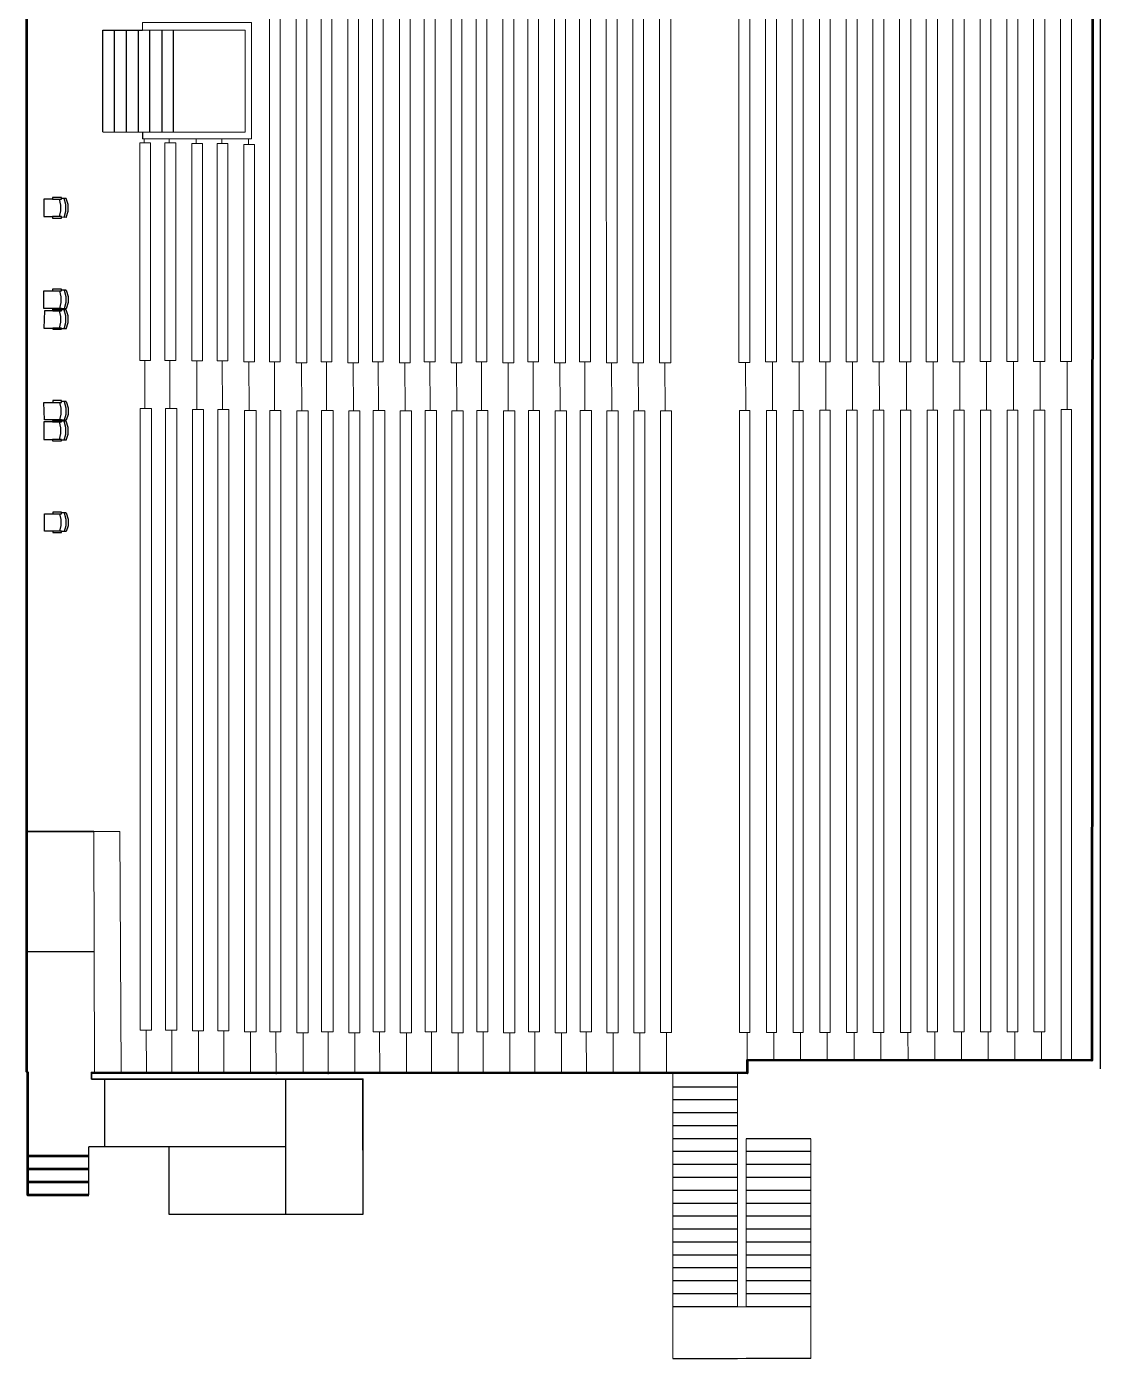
# Model space of a CAD drawing. Header units: inches. Extents: x -8 to 1160, y -269 to 3507.
# Drawn here: x -8 to 991, y -269 to 968 of the extents above; entities that cross this region are included whole.
import ezdxf

# ---------------------------------------------------------------- set-up
doc = ezdxf.new("R2010")
doc.units = ezdxf.units.IN
doc.header["$LTSCALE"] = 10
doc.header["$MEASUREMENT"] = 0
for name, color, linetype in [('A-FLOR', 3, 'CONTINUOUS'), ('A-ROOF', 2, 'CONTINUOUS'), ('A-WALL', 5, 'CONTINUOUS')]:
    doc.layers.add(name, color=color, linetype=linetype)

msp = doc.modelspace()

# ---------------------------------------------------------------- linework, layer by layer
at = {"layer": 'A-FLOR'}
for p, q in [((63.2, 870.6, -1.7), (63.2, 965.3, -1.7)), ((63.2, 965.3, -1.7), (100.1, 965.3, -1.7)), ((74, 870.6, -1.7), (74, 965.3, -1.7)), ((85.2, 870.6, -1.7), (85.2, 965.3, -1.7)), ((96.4, 870.6, -1.7), (96.4, 965.3, -1.7)), ((107.1, 870.6, -1.7), (107.1, 965.3, -1.7)), ((118.3, 870.6, -1.7), (118.3, 965.3, -1.7)), ((129.1, 870.6, -1.7), (129.1, 965.3, -1.7)), ((63.2, 870.6, -1.7), (100.1, 870.5, -1.7)), ((55.2, 108.8, -1.7), (-7.5, 108.8, -1.7)), ((653.1, -16.9, -1.7), (593.1, -16.9, -1.7)), ((653.1, -28.9, -1.7), (593.1, -28.9, -1.7)), ((653.1, -40.9, -1.7), (593.1, -40.9, -1.7)), ((653.1, -52.9, -1.7), (593.1, -52.9, -1.7)), ((233, -72.3, -1.7), (50.4, -72.3, -1.7)), ((50.4, -117.2, -1.7), (50.4, -72.3, -1.7)), ((124.9, -135.4, -1.7), (124.9, -72.3, -1.7)), ((653.1, -64.9, -1.7), (593.1, -64.9, -1.7)), ((721.4, -64.9, -1.7), (661.4, -64.9, -1.7)), ((653.1, -76.9, -1.7), (593.1, -76.9, -1.7)), ((721.4, -76.9, -1.7), (661.4, -76.9, -1.7)), ((653.1, -89, -1.7), (593.1, -89, -1.7)), ((721.4, -89, -1.7), (661.4, -89, -1.7)), ((653.1, -101, -1.7), (593.1, -101, -1.7)), ((721.4, -101, -1.7), (661.4, -101, -1.7)), ((653.1, -113, -1.7), (593.1, -113, -1.7)), ((721.4, -113, -1.7), (661.4, -113, -1.7)), ((653.1, -125, -1.7), (593.1, -125, -1.7)), ((721.4, -125, -1.7), (661.4, -125, -1.7)), ((653.1, -137, -1.7), (593.1, -137, -1.7)), ((721.4, -137, -1.7), (661.4, -137, -1.7)), ((653.1, -149, -1.7), (593.1, -149, -1.7)), ((721.4, -149, -1.7), (661.4, -149, -1.7)), ((653.1, -161, -1.7), (593.1, -161, -1.7)), ((653.1, -173, -1.7), (593.1, -173, -1.7)), ((721.4, -161, -1.7), (661.4, -161, -1.7)), ((721.4, -173, -1.7), (661.4, -173, -1.7)), ((653.1, -185, -1.7), (593.1, -185, -1.7)), ((721.4, -185, -1.7), (661.4, -185, -1.7)), ((653.1, -197, -1.7), (593.1, -197, -1.7)), ((721.4, -197, -1.7), (661.4, -197, -1.7)), ((653.1, -209, -1.7), (593.1, -209, -1.7)), ((721.4, -209, -1.7), (661.4, -209, -1.7)), ((653.1, -221, -1.7), (593.1, -221, -1.7)), ((721.4, -221, -1.7), (661.4, -221, -1.7)), ((593.1, -269, -1.7), (653.1, -269, -1.7)), ((721.4, -269, -1.7), (661.4, -269, -1.7))]:
    msp.add_line(p, q, dxfattribs=at)
at = {"layer": 'A-FLOR', "lineweight": 53}
for points in [[(-6.7, -2.9), (-7.5, -2.9), (-7.5, 3386.6), (45.4, 3386.6), (45.4, 3315.3), (213.8, 3394.7)], [(-6.7, -2.9), (-6.7, -117.2), (50.4, -117.2)], [(50.4, -81.2), (-6.7, -81.2)], [(50.4, -93.2), (-6.7, -93.2)], [(50.4, -105.2), (-6.7, -105.2)]]:
    msp.add_lwpolyline(points, dxfattribs=at)
at = {"layer": 'A-FLOR', "lineweight": 53, "elevation": -1.7}
msp.add_lwpolyline([(983.5, 1311), (982.7, 7.8), (662.2, 8), (662.2, -4), (52.9, -3.7)], dxfattribs=at)
at = {"layer": 'A-FLOR', "lineweight": 5}
for points in [[(228, 918.6), (227.6, 1264.6), (218.5, 1264.6), (218.1, 918.6)], [(252.8, 918.6), (252.4, 1264.6), (243.3, 1264.6), (242.9, 918.6)], [(276, 918.6), (275.6, 1264.6), (266.5, 1264.6), (266.1, 918.6)], [(300.9, 918.6), (300.5, 1264.6), (291.3, 1264.6), (290.9, 918.6)], [(324, 918.6), (323.6, 1264.6), (314.5, 1264.6), (314.1, 918.6)], [(348.9, 918.6), (348.5, 1264.6), (339.4, 1264.6), (338.9, 918.6)], [(372.1, 918.6), (371.7, 1264.6), (362.5, 1264.6), (362.1, 918.6)], [(396.9, 918.6), (396.5, 1264.6), (387.4, 1264.6), (387, 918.6)], [(420.1, 918.6), (419.7, 1264.6), (410.6, 1264.6), (410.2, 918.6)], [(445.3, 918.6), (444.9, 1264.6), (435.4, 1264.6), (435, 918.6)], [(468.1, 918.6), (467.7, 1264.6), (458.6, 1264.6), (458.2, 918.6)], [(493.4, 918.6), (492.9, 1264.6), (483.4, 1264.6), (483, 918.6)], [(516.5, 918.6), (515.7, 1264.6), (506.6, 1264.6), (506.2, 918.6)], [(541.4, 918.6), (541, 1264.6), (531.4, 1264.6), (531, 918.6)], [(565.8, 918.6), (565.4, 1264.6), (556.3, 1264.6), (555.9, 918.6)], [(591.1, 918.6), (590.6, 1265.1), (581.1, 1265.1), (580.7, 918.6)], [(654.4, 656.5), (664.7, 656.5), (664.7, 1265.1), (654.4, 1265.1), (654.4, 656.5)], [(679.2, 656.9), (689.6, 656.9), (689.6, 1265.1), (679.2, 1265.1), (679.2, 656.9)], [(704.1, 656.9), (714.4, 656.9), (714.4, 1265.1), (704.1, 1265.1), (704.1, 656.9)], [(729.3, 656.9), (739.3, 656.9), (739.3, 1265.1), (729.3, 1265.1), (729.3, 656.9)], [(754.2, 656.9), (764.5, 656.9), (764.5, 1265.1), (754.2, 1265.1), (754.2, 656.9)], [(779, 656.9), (789.3, 656.9), (789.3, 1265.5), (779, 1265.5), (779, 656.9)], [(803.8, 656.9), (814.2, 656.9), (814.2, 1265.5), (803.8, 1265.5), (803.8, 656.9)], [(828.7, 656.9), (839, 656.9), (839, 1265.5), (828.7, 1265.5), (828.7, 656.9)], [(853.5, 656.9), (863.9, 656.9), (863.9, 1265.5), (853.5, 1265.5), (853.5, 656.9)], [(878.8, 657.3), (888.7, 657.3), (888.7, 1265.5), (878.8, 1265.5), (878.8, 657.3)], [(903.6, 657.3), (913.9, 657.3), (913.9, 1265.5), (903.6, 1265.5), (903.6, 657.3)], [(928.4, 657.3), (938.8, 657.3), (938.8, 1265.5), (928.4, 1265.5), (928.4, 657.3)], [(953.3, 657.3), (963.6, 657.3), (963.6, 1265.5), (953.3, 1265.5), (953.3, 657.3)], [(218.1, 918.6), (218.1, 656.9), (228, 656.9), (228, 918.6)], [(242.9, 918.6), (242.9, 656.1), (252.8, 656.1), (252.8, 918.6)], [(266.1, 918.6), (266.1, 656.9), (276, 656.9), (276, 918.6)], [(290.9, 918.6), (290.9, 656.1), (300.9, 656.1), (300.9, 918.6)], [(314.1, 918.6), (314.1, 656.9), (324, 656.9), (324, 918.6)], [(338.9, 918.6), (338.9, 656.1), (348.9, 656.1), (348.9, 918.6)], [(362.1, 918.6), (362.1, 656.9), (372.1, 656.9), (372.1, 918.6)], [(387, 918.6), (387, 656.1), (396.9, 656.1), (396.9, 918.6)], [(410.2, 918.6), (410.2, 656.9), (420.1, 656.9), (420.1, 918.6)], [(435, 918.6), (435, 656.1), (445.3, 656.1), (445.3, 918.6)], [(458.2, 918.6), (458.2, 656.9), (468.1, 656.9), (468.1, 918.6)], [(483, 918.6), (483, 656.1), (493.4, 656.1), (493.4, 918.6)], [(506.2, 918.6), (506.2, 656.9), (516.5, 656.9), (516.5, 918.6)], [(531, 918.6), (531.4, 656.1), (541.4, 656.1), (541.4, 918.6)], [(555.9, 918.6), (555.9, 656.1), (565.8, 656.1), (565.8, 918.6)], [(580.7, 918.6), (580.7, 656.1), (591.1, 656.1), (591.1, 918.6)], [(97.6, 658.2), (107.5, 658.2), (107.5, 860.6), (97.6, 860.6), (97.6, 658.2)], [(120.8, 658.2), (131.1, 658.2), (131.1, 860.6), (120.8, 860.6), (120.8, 658.2)], [(146, 657.8), (156, 657.8), (156, 859.8), (146, 859.8), (146, 657.8)], [(169.6, 657.8), (179.6, 657.8), (179.6, 859.8), (169.6, 859.8), (169.6, 657.8)], [(194.5, 656.9), (204.4, 656.9), (204.4, 859), (194.5, 859), (194.5, 656.9)], [(98, 36), (108.4, 36), (108.4, 613.5), (98, 613.5), (98, 36)], [(121.6, 36), (132, 36), (132, 613.5), (121.6, 613.5), (121.6, 36)], [(146.5, 35.2), (156.8, 35.2), (156.8, 612.6), (146.5, 612.6), (146.5, 35.2)], [(170.1, 35.2), (180.4, 35.2), (180.4, 612.6), (170.1, 612.6), (170.1, 35.2)], [(194.9, 34.3), (205.7, 34.3), (205.7, 611.8), (194.9, 611.8), (194.9, 34.3)], [(218.5, 34.3), (228.8, 34.3), (228.8, 611.8), (218.5, 611.8), (218.5, 34.3)], [(243.7, 33.5), (254.1, 33.5), (254.1, 611.4), (243.7, 611.4), (243.7, 33.5)], [(266.5, 34.3), (277.3, 34.3), (277.3, 611.8), (266.5, 611.8), (266.5, 34.3)], [(291.8, 33.5), (302.1, 33.5), (302.1, 611.4), (291.8, 611.4), (291.8, 33.5)], [(314.5, 34.3), (325.3, 34.3), (325.3, 611.8), (314.5, 611.8), (314.5, 34.3)], [(339.8, 33.5), (350.1, 33.5), (350.1, 611.4), (339.8, 611.4), (339.8, 33.5)], [(363, 34.3), (373.3, 34.3), (373.3, 611.8), (363, 611.8), (363, 34.3)], [(387.8, 33.5), (398.1, 33.5), (398.1, 611.4), (387.8, 611.4), (387.8, 33.5)], [(411, 34.3), (421.3, 34.3), (421.3, 611.8), (411, 611.8), (411, 34.3)], [(435.8, 33.5), (446.2, 33.5), (446.2, 611.4), (435.8, 611.4), (435.8, 33.5)], [(459, 34.3), (469.3, 34.3), (469.3, 611.8), (459, 611.8), (459, 34.3)], [(483.8, 33.5), (494.2, 33.5), (494.2, 611.4), (483.8, 611.4), (483.8, 33.5)], [(507, 34.3), (517.4, 34.3), (517.4, 611.8), (507, 611.8), (507, 34.3)], [(531.9, 33.5), (542.2, 33.5), (542.2, 611.4), (531.9, 611.4), (531.9, 33.5)], [(556.7, 33.5), (567, 33.5), (567, 611.4), (556.7, 611.4), (556.7, 33.5)], [(581.5, 33.9), (591.9, 33.9), (591.9, 611.4), (581.5, 611.4), (581.5, 33.9)], [(655.2, 33.9), (664.7, 33.9), (664.7, 611.8), (655.2, 611.8), (655.2, 33.9)], [(680.1, 33.9), (689.6, 33.9), (689.6, 611.8), (680.1, 611.8), (680.1, 33.9)], [(704.9, 33.9), (714.4, 33.9), (714.4, 611.8), (704.9, 611.8), (704.9, 33.9)], [(729.7, 33.9), (739.3, 33.9), (739.3, 612.2), (729.7, 612.2), (729.7, 33.9)], [(754.6, 33.9), (764.5, 33.9), (764.5, 612.2), (754.6, 612.2), (754.6, 33.9)], [(779.4, 33.9), (789.3, 33.9), (789.3, 612.2), (779.4, 612.2), (779.4, 33.9)], [(804.7, 33.9), (814.2, 33.9), (814.2, 612.2), (804.7, 612.2), (804.7, 33.9)], [(829.5, 34.3), (839, 34.3), (839, 612.2), (829.5, 612.2), (829.5, 34.3)], [(854.3, 34.3), (863.9, 34.3), (863.9, 612.2), (854.3, 612.2), (854.3, 34.3)], [(879.2, 34.3), (888.7, 34.3), (888.7, 612.2), (879.2, 612.2), (879.2, 34.3)], [(904, 34.3), (913.9, 34.3), (913.9, 612.2), (904, 612.2), (904, 34.3)], [(928.8, 34.3), (938.8, 34.3), (938.8, 612.2), (928.8, 612.2), (928.8, 34.3)], [(593.1, -3.7), (593.1, -269), (721.4, -269), (721.4, -64.9)], [(653.1, -3.7), (653.1, -221), (661.4, -221), (661.4, -64.9)]]:
    msp.add_lwpolyline(points, dxfattribs=at)
at = {"layer": 'A-FLOR', "lineweight": 9}
for points in [[(101.7, 864.3), (101.8, 860.6)], [(124.9, 864.3), (124.9, 860.6)], [(150.2, 864.3), (150.2, 859.8)], [(173.8, 864.3), (173.8, 859.8)], [(198.6, 864.3), (198.6, 859)], [(102.2, 658.2), (102.3, 613.5)], [(125.5, 658.2), (125.6, 613.5)], [(150.7, 657.8), (150.8, 612.6)], [(174.3, 657.8), (174.4, 612.6)], [(199.1, 656.9), (199.2, 611.8)], [(55, 220.6), (79, 220.7), (80.2, -3)], [(55.4, -2.9), (55, 220.6)], [(103.7, 36), (103.8, -2.9)], [(127.3, 36), (127.4, -2.9)], [(152.2, 35.2), (152.3, -2.9)], [(175.8, 35.2), (175.8, -3.8)], [(200.6, 34.3), (200.7, -3.8)]]:
    msp.add_lwpolyline(points, dxfattribs=at)
at = {"layer": 'A-FLOR', "lineweight": 25}
for points in [[(16.5, 808), (8.6, 808), (8.6, 791.9), (16.5, 791.9)], [(16.5, 808), (24.8, 808), (24.8, 809.7), (16.5, 809.7), (16.5, 808)], [(23.1, 791.9), (24.3, 797.3), (24.3, 802.7), (23.1, 808)], [(29.3, 808.9), (24.8, 808.9)], [(27.2, 791.1), (28.9, 796.9), (28.9, 803.1), (27.2, 808.9)], [(29.3, 791.1), (31, 796.9), (31, 803.1), (29.3, 808.9)], [(16.5, 790.6), (24.8, 790.6), (24.8, 791.9), (16.5, 791.9), (16.5, 790.6)], [(29.3, 791.1), (24.8, 791.5)], [(16.5, 706.6), (8.6, 706.6), (8.6, 722.8), (16.5, 722.8)], [(16.5, 722.8), (24.8, 722.8), (24.8, 724.4), (16.5, 724.4), (16.5, 722.8)], [(23.1, 722.8), (24.3, 717.4), (24.3, 712), (23.1, 706.6)], [(29.3, 723.6), (24.8, 723.6)], [(27.2, 723.6), (28.9, 717.8), (28.9, 712), (27.2, 706.2)], [(29.3, 723.6), (31, 717.8), (31, 712), (29.3, 706.2)], [(16.5, 705.4), (24.8, 705.4), (24.8, 706.6), (16.5, 706.6), (16.5, 705.4)], [(16.9, 704.5), (24.8, 704.5), (24.8, 706.2), (16.9, 706.2), (16.9, 704.5)], [(29.3, 706.2), (24.8, 706.2)], [(29.3, 705.4), (24.8, 705.4)], [(27.2, 687.6), (28.9, 693.4), (28.9, 699.6), (27.2, 705.4)], [(29.3, 687.6), (31, 693.4), (31, 699.6), (29.3, 705.4)], [(16.9, 704.5), (9, 704.5), (8.6, 688.4), (16.9, 688.4)], [(23.1, 688.4), (24.3, 693.8), (24.3, 699.2), (23.1, 704.5)], [(16.9, 687.2), (24.8, 687.2), (24.8, 688.4), (16.9, 688.4), (16.9, 687.2)], [(29.3, 687.6), (24.8, 687.6)], [(16.9, 603.1), (9, 603.1), (8.6, 619.3), (16.9, 619.3)], [(16.9, 619.3), (24.8, 619.3), (24.8, 620.9), (16.9, 620.9), (16.9, 619.3)], [(23.1, 619.3), (24.3, 613.9), (24.3, 608.5), (23.1, 603.1)], [(29.3, 620.1), (24.8, 620.1)], [(27.2, 620.1), (28.9, 614.3), (28.9, 608.1), (27.2, 602.7)], [(29.3, 620.1), (31, 614.3), (31, 608.1), (29.3, 602.7)], [(16.5, 601.1), (8.6, 601.1), (8.6, 584.9), (16.5, 584.9)], [(16.5, 601.1), (24.8, 601.1), (24.8, 602.3), (16.5, 602.3), (16.5, 601.1)], [(16.9, 601.9), (24.8, 601.9), (24.8, 603.1), (16.9, 603.1), (16.9, 601.9)], [(23.1, 584.9), (24.3, 590.3), (24.3, 595.7), (23.1, 601.1)], [(29.3, 602.7), (24.8, 602.7)], [(29.3, 601.9), (24.8, 601.9)], [(27.2, 584.1), (28.9, 589.9), (28.9, 596.1), (27.2, 601.9)], [(29.3, 584.1), (31, 589.9), (31, 596.1), (29.3, 601.9)], [(16.5, 583.7), (24.8, 583.7), (24.8, 584.9), (16.5, 584.9), (16.5, 583.7)], [(29.3, 584.1), (24.8, 584.1)], [(16.9, 499.6), (9, 499.6), (9, 515.8), (16.9, 515.8)], [(16.9, 515.8), (24.8, 515.8), (24.8, 517.4), (16.9, 517.4), (16.9, 515.8)], [(23.1, 515.8), (24.3, 510.4), (24.3, 505), (23.1, 499.6)], [(29.3, 516.6), (24.8, 516.6)], [(27.2, 516.6), (28.9, 510.8), (28.9, 504.6), (27.2, 499.2)], [(29.3, 516.6), (31, 510.8), (31, 504.6), (29.3, 499.2)], [(16.9, 498.4), (24.8, 498.4), (24.8, 499.6), (16.9, 499.6), (16.9, 498.4)], [(29.3, 499.2), (24.8, 499.2)], [(64.9, -9.5), (64.9, -72.3)], [(233, -9.5), (233, -72.3)], [(233, -72.3), (233, -135)], [(305, -75.4), (305, -135.4), (124.9, -135.4)]]:
    msp.add_lwpolyline(points, dxfattribs=at)
at = {"layer": 'A-FLOR', "lineweight": 9, "elevation": -1.7}
for points in [[(222.8, 656.9), (222.9, 611.8)], [(248.1, 656.1), (248.2, 611.4)], [(271.2, 656.9), (271.3, 611.8)], [(296.1, 656.1), (296.2, 611.4)], [(319.3, 656.9), (319.4, 611.8)], [(344.1, 656.1), (344.2, 611.4)], [(367.3, 656.9), (367.4, 611.8)], [(392.1, 656.1), (392.2, 611.4)], [(415.3, 656.9), (415.4, 611.8)], [(440.1, 656.1), (440.2, 611.4)], [(463.3, 656.9), (463.4, 611.8)], [(488.2, 656.1), (488.3, 611.4)], [(511.3, 656.9), (511.4, 611.8)], [(536.2, 656.1), (536.3, 611.4)], [(561, 656.1), (561.1, 611.4)], [(585.8, 656.1), (585.9, 611.4)], [(660.8, 656.5), (660.9, 611.8)], [(685.6, 656.9), (685.7, 611.8)], [(710.5, 656.9), (710.6, 611.8)], [(735.3, 656.9), (735.4, 612.2)], [(760.1, 656.9), (760.2, 612.2)], [(785, 656.9), (785.1, 612.2)], [(810.2, 656.9), (810.3, 612.2)], [(835.1, 656.9), (835.2, 612.2)], [(859.9, 656.9), (860, 612.2)], [(884.7, 657.3), (884.8, 612.2)], [(909.6, 657.3), (909.7, 612.2)], [(934.4, 657.3), (934.5, 612.2)], [(959.6, 657.3), (959.7, 612.6)], [(224.2, 34.3), (224.3, -4.8)], [(249.4, 33.5), (249.5, -4.6)], [(272.6, 34.3), (272.7, -4.9)], [(272.6, 34.3), (272.7, -4.6)], [(297.5, 33.5), (297.6, -4)], [(320.6, 34.3), (320.7, -4.6)], [(345.5, 33.5), (345.6, -4.7)], [(368.7, 34.3), (368.8, -4.7)], [(393.5, 33.5), (393.6, -4.6)], [(416.7, 34.3), (416.8, -4)], [(441.5, 33.5), (441.6, -4.5)], [(464.7, 34.3), (464.8, -4.5)], [(489.5, 33.5), (489.6, -4.4)], [(512.7, 34.3), (512.8, -4.4)], [(537.6, 33.5), (537.7, -4.3)], [(562.4, 33.5), (562.5, -4.3)], [(587.2, 33.9), (587.3, -4)], [(662.2, 33.9), (662.2, 8)], [(687, 33.9), (687.1, 8)], [(711.8, 33.9), (711.9, 8)], [(736.7, 33.9), (736.7, 8)], [(761.5, 33.9), (761.6, 8)], [(786.4, 33.9), (786.4, 8)], [(811.6, 33.9), (811.7, 7.9)], [(836.5, 34.3), (836.5, 7.9)], [(861.3, 34.3), (861.3, 7.9)], [(886.1, 34.3), (886.2, 7.9)], [(911, 34.3), (911, 7.9)], [(935.8, 34.3), (935.9, 7.9)]]:
    msp.add_lwpolyline(points, dxfattribs=at)
at = {"layer": 'A-FLOR', "lineweight": 5, "elevation": -1.7}
msp.add_lwpolyline([(954.1, 8.8), (963.6, 8.8), (963.6, 612.6), (954.1, 612.6), (954.1, 8.8)], close=True, dxfattribs=at)
at = {"layer": 'A-FLOR', "lineweight": 35}
for points in [[(55, 220.6), (-7.5, 220.6)], [(52.9, -3), (52.9, -9.5)], [(305, -75.4), (305, -9.5), (52.9, -9.5)]]:
    msp.add_lwpolyline(points, dxfattribs=at)
at = {"layer": 'A-ROOF'}
msp.add_line((990.5, 0), (990.5, 3246), dxfattribs=at)
at = {"layer": 'A-WALL'}
msp.add_line((100.1, 870.5, -1.7), (100.1, 864.3, -1.7), dxfattribs=at)
at = {"layer": 'A-WALL', "lineweight": 5}
for points in [[(100.1, 864.3), (201.5, 864.3), (201.5, 972.4), (100.1, 972.4), (100.1, 965.3)], [(100.1, 965.3), (195.7, 965.3), (195.7, 870.5), (100.1, 870.5)]]:
    msp.add_lwpolyline(points, dxfattribs=at)

doc.saveas('drawing.dxf')
